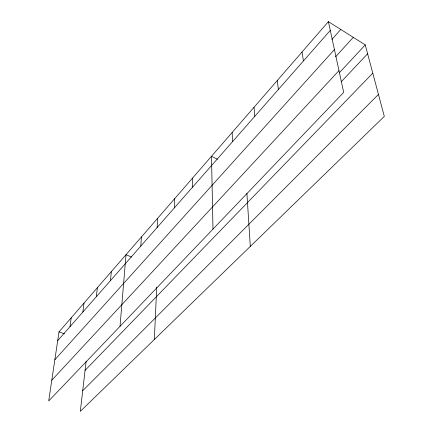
<?xml version="1.0" encoding="UTF-8"?>
<svg xmlns="http://www.w3.org/2000/svg" width="433" height="433" viewBox="0 0 433 433"><rect width="100%" height="100%" fill="white"/><g stroke="black" fill="none" stroke-linecap="round" stroke-linejoin="round"><path stroke-width="0.65" d="M192.528 187.202L192.571 178.055M174.369 207.867L174.623 198.725M154.343 339.526L156.73 287.014M157.152 227.471L157.596 218.34M140.801 246.085L141.412 236.975M120.022 326.352L126.008 254.707L131.594 257.088M110.447 280.638L111.341 271.605M96.332 296.702L97.349 287.712M86.135 361.236L80.311 411.35L384.309 116.401L365.257 44.891L328.393 21.65L59.012 331.862L48.691 400.963L343.683 92.397L328.393 21.65M82.865 312.036L83.991 303.095M70 326.682L71.228 317.8M57.692 340.684L330.282 30.391M331.895 39.408L340.755 29.444M54.845 359.753L334.428 49.568M335.597 56.788L353.285 37.346M51.787 380.228L338.974 70.606M339.239 72.863L365.257 44.891M341.161 81.842L367.617 53.752M85.074 370.388L372.786 73.155M82.708 390.745L378.453 94.416M59.012 331.862L64.506 333.886M217.518 159.29L211.51 156.248L212.982 229.117M302.012 52.025L303.473 60.907M277.277 80.511L278.359 89.496M254.03 107.281L254.783 116.336M246.891 193.297L250.317 246.409M232.148 132.482L232.597 141.586"/></g></svg>
